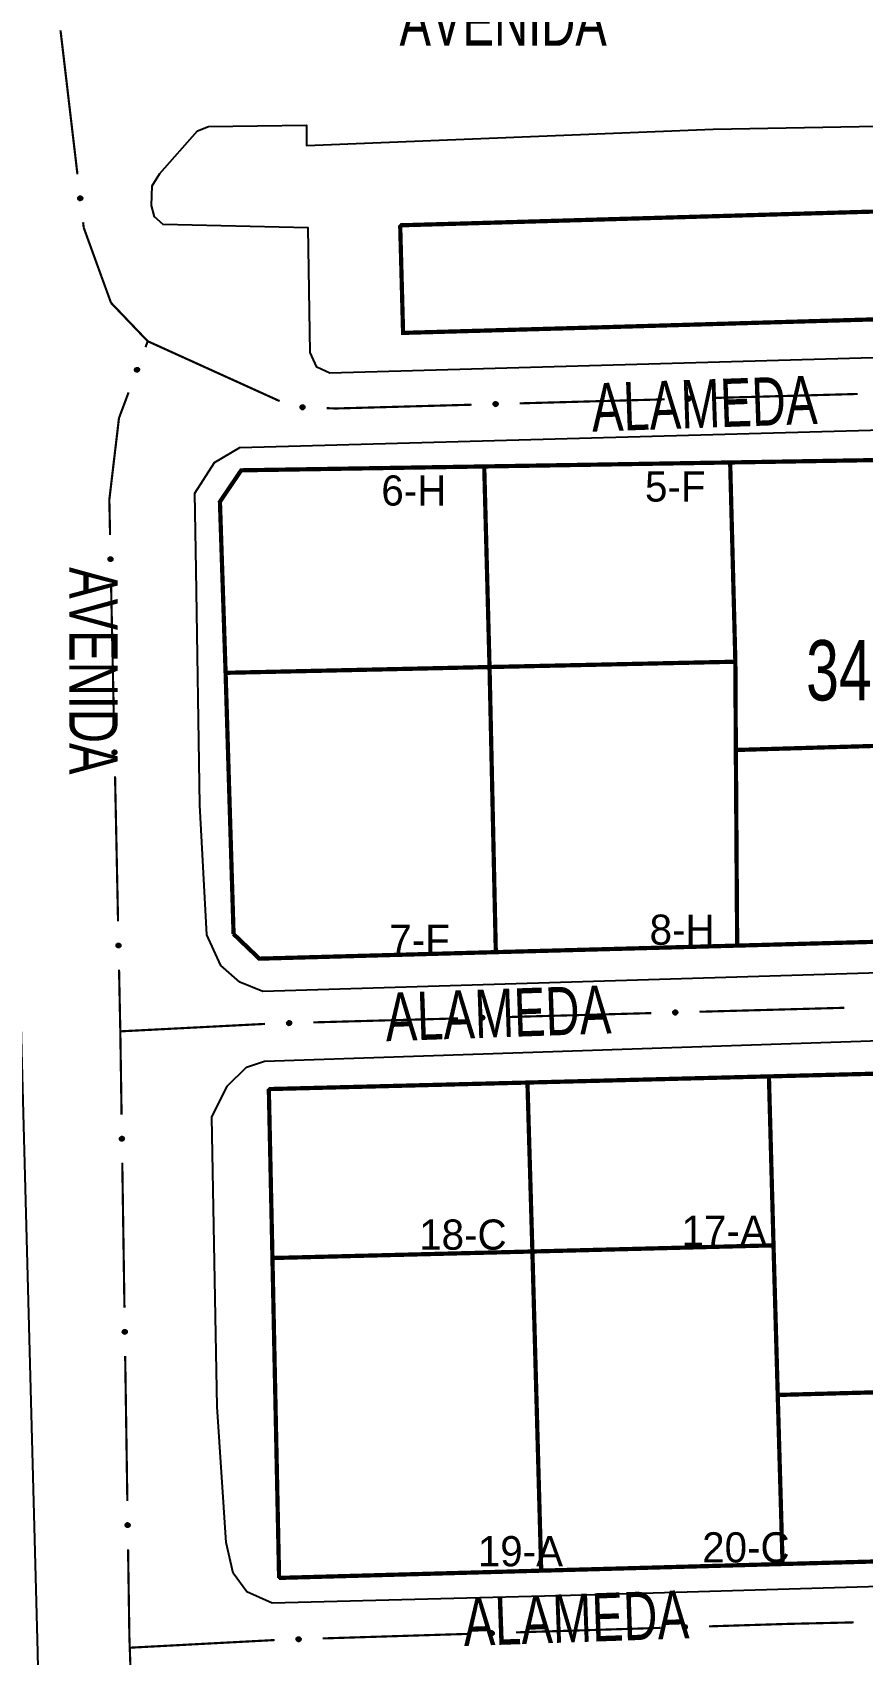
# Model space of a CAD drawing. Extents: x 202481 to 204056, y 4838981 to 4840330.
# Drawn here: x 203488.3 to 203557.1, y 4839753.6 to 4839887.9 of the extents above; entities that cross this region are included whole.
import ezdxf
from ezdxf.enums import TextEntityAlignment as Align

# ---------------------------------------------------------------- set-up
doc = ezdxf.new("R2010")
doc.units = 0
doc.header["$LTSCALE"] = 1.5
doc.header["$MEASUREMENT"] = 0
for name, color, linetype in [('CD_MALHA_LOTES', 7, 'CONTINUOUS'), ('CD_TXT_QUADRA', 7, 'CONTINUOUS'), ('RU-QUADRA', 210, 'CONTINUOUS'), ('SV-EIXO-RUA-PAV', 20, 'CONTINUOUS'), ('SV-RUA-PAVIM', 7, 'CONTINUOUS'), ('SV-TXT-RUA-N-PAV', 7, 'CONTINUOUS'), ('SV-TXT-RUA-PAV', 7, 'CONTINUOUS'), ('Th_NmrPort', 1, 'CONTINUOUS')]:
    doc.layers.add(name, color=color, linetype=linetype)
doc.styles.add('ARIAL', font='ARIAL.SHX')

msp = doc.modelspace()

# ---------------------------------------------------------------- linework, layer by layer
at = {"layer": 'CD_MALHA_LOTES', "linetype": 'Continuous', "const_width": 0.35, "flags": 128}
for points in [[(203518.78, 4839871.93), (203524.1, 4839872.08), (203534.01, 4839872.37), (203623.4, 4839874.96)], [(203623.4, 4839874.96), (203623.65, 4839866.04), (203534.27, 4839863.45), (203524.35, 4839863.17), (203519.02, 4839863.02), (203518.78, 4839871.93)], [(203525.74, 4839851.96), (203505.61, 4839851.64), (203503.85, 4839849.04), (203504.04, 4839843.32), (203504.32, 4839834.87)], [(203525.74, 4839851.96), (203546.11, 4839852.29)], [(203526.18, 4839835.35), (203525.74, 4839851.96)], [(203546.11, 4839852.29), (203565.02, 4839852.6)], [(203546.54, 4839835.79), (203546.11, 4839852.29)], [(203504.32, 4839834.87), (203526.18, 4839835.35)], [(203526.18, 4839835.35), (203546.54, 4839835.79)], [(203526.7, 4839811.74), (203526.18, 4839835.35)], [(203546.58, 4839828.48), (203546.54, 4839835.79)], [(203504.32, 4839834.87), (203504.98, 4839813.24)], [(203546.58, 4839828.48), (203566.05, 4839829.05)], [(203546.69, 4839812.28), (203546.58, 4839828.48)], [(203504.98, 4839813.24), (203507.11, 4839811.2), (203526.7, 4839811.74)], [(203566.68, 4839812.83), (203546.69, 4839812.28)], [(203546.69, 4839812.28), (203526.7, 4839811.74)], [(203549.32, 4839801.45), (203569.31, 4839801.96)], [(203529.32, 4839800.94), (203507.9, 4839800.4)], [(203529.32, 4839800.94), (203549.32, 4839801.45)], [(203529.73, 4839786.95), (203529.32, 4839800.94)], [(203549.7, 4839787.46), (203549.32, 4839801.45)], [(203507.9, 4839800.4), (203508.2, 4839786.41)], [(203529.73, 4839786.95), (203549.7, 4839787.46)], [(203550.05, 4839775.07), (203549.7, 4839787.46)], [(203508.2, 4839786.41), (203529.73, 4839786.95)], [(203508.75, 4839759.92), (203508.2, 4839786.41)], [(203530.46, 4839760.52), (203529.73, 4839786.95)], [(203550.05, 4839775.07), (203570.04, 4839775.61)], [(203550.45, 4839761.07), (203550.05, 4839775.07)], [(203570.44, 4839761.62), (203550.45, 4839761.07)], [(203530.46, 4839760.52), (203508.75, 4839759.92)], [(203550.45, 4839761.07), (203530.46, 4839760.52)]]:
    msp.add_lwpolyline(points, dxfattribs=at)
at = {"layer": 'RU-QUADRA', "linetype": 'Continuous', "const_width": 0.18, "flags": 128}
for points in [[(203518.78, 4839871.93), (203519.02, 4839863.02), (203524.35, 4839863.17), (203534.27, 4839863.45), (203623.65, 4839866.04), (203623.4, 4839874.96), (203524.1, 4839872.08)], [(203504.98, 4839813.24), (203507.11, 4839811.2), (203526.7, 4839811.74), (203546.69, 4839812.28), (203566.68, 4839812.83), (203586.67, 4839813.38), (203606.67, 4839813.93), (203625.9, 4839814.47), (203628.57, 4839816.67), (203627.71, 4839838.31), (203627.17, 4839851.95), (203626.21, 4839853.63), (203605.82, 4839853.29), (203585.33, 4839852.94), (203565.02, 4839852.6), (203546.11, 4839852.29), (203525.74, 4839851.96), (203505.61, 4839851.64), (203503.85, 4839849.04), (203504.04, 4839843.32), (203504.32, 4839834.87)], [(203508.75, 4839759.92), (203508.2, 4839786.41), (203507.9, 4839800.4), (203529.32, 4839800.94), (203549.32, 4839801.45), (203569.31, 4839801.96), (203589.3, 4839802.46), (203609.3, 4839802.97), (203629.29, 4839803.47), (203629.74, 4839789.48), (203630.42, 4839763.26), (203610.43, 4839762.71), (203590.43, 4839762.17), (203570.44, 4839761.62), (203550.45, 4839761.07), (203530.46, 4839760.52)]]:
    msp.add_lwpolyline(points, close=True, dxfattribs=at)
at = {"layer": 'SV-EIXO-RUA-PAV', "const_width": 0.18}
for points in [[(203492.049041, 4839876.156819), (203490.646528, 4839888.074577)], [(203492.57, 4839871.73), (203492.516545, 4839872.184233)], [(203492.755309, 4839871.21999), (203492.57, 4839871.73)], [(203494.83, 4839865.51), (203492.755309, 4839871.21999)], [(203495.469037, 4839864.841534), (203494.83, 4839865.51)], [(203497.87, 4839862.33), (203495.469037, 4839864.841534)], [(203497.685838, 4839861.837869), (203497.87, 4839862.33)], [(203497.87, 4839862.33), (203508.797828, 4839857.371919)], [(203495.49, 4839855.97), (203496.283927, 4839858.091585)], [(203513.44, 4839856.76), (203524.686905, 4839857.072842)], [(203528.685359, 4839857.184062), (203540.680719, 4839857.517723)], [(203544.679172, 4839857.628943), (203556.674533, 4839857.962604)], [(203495.403652, 4839855.240361), (203495.49, 4839855.97)], [(203512.691748, 4839856.787169), (203513.44, 4839856.76)], [(203494.69, 4839849.21), (203495.403652, 4839855.240361)], [(203494.709166, 4839848.28264), (203494.69, 4839849.21)], [(203494.750493, 4839846.283067), (203494.709166, 4839848.28264)], [(203495.081106, 4839830.286483), (203494.833146, 4839842.283921)], [(203495.411719, 4839814.289899), (203495.163759, 4839826.287337)], [(203495.6, 4839805.18), (203495.494372, 4839810.290753)], [(203511.582, 4839805.922482), (203523.577462, 4839806.252455)], [(203527.57595, 4839806.362446), (203539.571412, 4839806.69242)], [(203543.5699, 4839806.802411), (203555.565362, 4839807.132384)], [(203495.6, 4839805.18), (203507.584115, 4839805.79725)], [(203495.613286, 4839804.291944), (203495.6, 4839805.18)], [(203495.703043, 4839798.292615), (203495.613286, 4839804.291944)], [(203495.942394, 4839782.294406), (203495.762881, 4839794.293063)], [(203496.181745, 4839766.296196), (203496.002231, 4839778.294853)], [(203496.35, 4839755.05), (203496.241582, 4839762.296644)], [(203550.84, 4839756.11), (203556.350655, 4839756.23752)], [(203496.376581, 4839754.297924), (203496.35, 4839755.05)], [(203512.370873, 4839754.908986), (203524.365029, 4839755.283447)], [(203528.363081, 4839755.408267), (203540.357237, 4839755.782728)], [(203544.355289, 4839755.907549), (203550.352367, 4839756.094779)], [(203550.352367, 4839756.094779), (203550.84, 4839756.11)], [(203496.517867, 4839750.30042), (203496.376581, 4839754.297924)], [(203496.39, 4839754.14), (203508.373281, 4839754.773226)]]:
    msp.add_lwpolyline(points, dxfattribs=at)
at = {"layer": 'SV-EIXO-RUA-PAV'}
for points in [[(203492.190259, 4839874.014964), (203492.151445, 4839874.044722), (203492.124172, 4839874.078234), (203492.109469, 4839874.112732), (203492.104426, 4839874.146604), (203492.103169, 4839874.181839), (203492.109739, 4839874.217642), (203492.125834, 4839874.255765), (203492.155412, 4839874.29491), (203492.191578, 4839874.320593), (203492.224628, 4839874.336817), (203492.259646, 4839874.34411), (203492.293895, 4839874.344757), (203492.33086, 4839874.336702), (203492.369334, 4839874.320014), (203492.407976, 4839874.28932), (203492.434489, 4839874.256283), (203492.447834, 4839874.222541), (203492.454943, 4839874.18729), (203492.455794, 4839874.151303), (203492.449142, 4839874.116195), (203492.43227, 4839874.077488), (203492.40147, 4839874.03975), (203492.368821, 4839874.01293), (203492.335276, 4839873.999114), (203492.300413, 4839873.992897), (203492.265089, 4839873.991207), (203492.228824, 4839873.996314), (203492.190259, 4839874.014964)], [(203496.831427, 4839859.868741), (203496.810529, 4839859.91296), (203496.801611, 4839859.955237), (203496.804322, 4839859.99264), (203496.815335, 4839860.025067), (203496.830339, 4839860.056972), (203496.852563, 4839860.085802), (203496.884316, 4839860.112336), (203496.928527, 4839860.13361), (203496.972436, 4839860.1399), (203497.009247, 4839860.139204), (203497.043721, 4839860.129667), (203497.074472, 4839860.114572), (203497.103655, 4839860.090497), (203497.13023, 4839860.058055), (203497.150547, 4839860.013082), (203497.159006, 4839859.971575), (203497.155434, 4839859.935466), (203497.145627, 4839859.900869), (203497.129919, 4839859.86848), (203497.10794, 4839859.840306), (203497.075228, 4839859.813607), (203497.030574, 4839859.794143), (203496.989271, 4839859.785233), (203496.953122, 4839859.788297), (203496.919279, 4839859.79872), (203496.887095, 4839859.813379), (203496.857185, 4839859.834513), (203496.831427, 4839859.868741)], [(203510.553475, 4839856.974971), (203510.588815, 4839857.00878), (203510.626102, 4839857.030612), (203510.662441, 4839857.039869), (203510.696687, 4839857.039676), (203510.7317, 4839857.035533), (203510.766078, 4839857.023567), (203510.801293, 4839857.001835), (203510.835457, 4839856.966622), (203510.855311, 4839856.926955), (203510.866293, 4839856.891814), (203510.868148, 4839856.856093), (203510.863553, 4839856.822147), (203510.849943, 4839856.786848), (203510.827571, 4839856.751376), (203510.791331, 4839856.717879), (203510.75463, 4839856.696727), (203510.719245, 4839856.688696), (203510.683322, 4839856.687059), (203510.647627, 4839856.691717), (203510.613949, 4839856.703657), (203510.578275, 4839856.726247), (203510.545687, 4839856.762453), (203510.524173, 4839856.798818), (203510.515647, 4839856.83408), (203510.514831, 4839856.869483), (203510.51856, 4839856.904651), (203510.529149, 4839856.93971), (203510.553475, 4839856.974971)], [(203526.539446, 4839857.234495), (203526.572548, 4839857.270499), (203526.608359, 4839857.294674), (203526.644032, 4839857.306241), (203526.678219, 4839857.308242), (203526.713425, 4839857.30635), (203526.7485, 4839857.296612), (203526.785034, 4839857.27718), (203526.821384, 4839857.244228), (203526.843738, 4839857.205915), (203526.856949, 4839857.171549), (203526.861088, 4839857.13602), (203526.858678, 4839857.10185), (203526.847357, 4839857.065751), (203526.827303, 4839857.028919), (203526.793284, 4839856.993169), (203526.758013, 4839856.96971), (203526.723215, 4839856.959428), (203526.687471, 4839856.955493), (203526.651551, 4839856.957855), (203526.617177, 4839856.967613), (203526.580129, 4839856.987871), (203526.545289, 4839857.021915), (203526.521489, 4839857.056827), (203526.510722, 4839857.091471), (203526.50764, 4839857.126749), (203526.509108, 4839857.162083), (203526.517429, 4839857.197748), (203526.539446, 4839857.234495)], [(203542.53326, 4839857.679376), (203542.566362, 4839857.71538), (203542.602173, 4839857.739555), (203542.637845, 4839857.751121), (203542.672033, 4839857.753123), (203542.707239, 4839857.751231), (203542.742314, 4839857.741492), (203542.778848, 4839857.722061), (203542.815198, 4839857.689109), (203542.837552, 4839857.650796), (203542.850763, 4839857.61643), (203542.854902, 4839857.580901), (203542.852492, 4839857.546731), (203542.841171, 4839857.510632), (203542.821117, 4839857.4738), (203542.787098, 4839857.43805), (203542.751827, 4839857.414591), (203542.717029, 4839857.404309), (203542.681285, 4839857.400374), (203542.645365, 4839857.402736), (203542.610991, 4839857.412494), (203542.573943, 4839857.432752), (203542.539103, 4839857.466796), (203542.515303, 4839857.501708), (203542.504536, 4839857.536352), (203542.501453, 4839857.57163), (203542.502922, 4839857.606964), (203542.511243, 4839857.642629), (203542.53326, 4839857.679376)], [(203494.684732, 4839844.137569), (203494.648965, 4839844.170927), (203494.625046, 4839844.206911), (203494.613735, 4839844.242665), (203494.611978, 4839844.276866), (203494.614121, 4839844.312058), (203494.62411, 4839844.347061), (203494.643802, 4839844.383456), (203494.677013, 4839844.41957), (203494.715485, 4839844.44165), (203494.749944, 4839844.454615), (203494.785502, 4839844.4585), (203494.819654, 4839844.455845), (203494.855671, 4839844.444267), (203494.892358, 4839844.423951), (203494.927864, 4839844.389677), (203494.951071, 4839844.354239), (203494.961104, 4839844.319369), (203494.964784, 4839844.283597), (203494.962165, 4839844.247696), (203494.952162, 4839844.213392), (203494.93164, 4839844.17649), (203494.897348, 4839844.141894), (203494.862267, 4839844.118344), (203494.827547, 4839844.107824), (203494.792248, 4839844.104994), (203494.756925, 4839844.106714), (203494.72132, 4839844.115291), (203494.684732, 4839844.137569)], [(203495.015345, 4839828.140985), (203494.979578, 4839828.174344), (203494.955659, 4839828.210327), (203494.944348, 4839828.246081), (203494.942591, 4839828.280282), (203494.944734, 4839828.315474), (203494.954723, 4839828.350478), (203494.974415, 4839828.386872), (203495.007626, 4839828.422986), (203495.046098, 4839828.445066), (203495.080557, 4839828.458031), (203495.116115, 4839828.461916), (203495.150267, 4839828.459261), (203495.186284, 4839828.447683), (203495.222971, 4839828.427367), (203495.258477, 4839828.393093), (203495.281684, 4839828.357655), (203495.291717, 4839828.322785), (203495.295397, 4839828.287013), (203495.292778, 4839828.251112), (203495.282775, 4839828.216808), (203495.262253, 4839828.179906), (203495.227961, 4839828.14531), (203495.19288, 4839828.12176), (203495.15816, 4839828.11124), (203495.122861, 4839828.10841), (203495.087538, 4839828.110131), (203495.051933, 4839828.118707), (203495.015345, 4839828.140985)], [(203495.345958, 4839812.144402), (203495.310191, 4839812.17776), (203495.286272, 4839812.213743), (203495.274961, 4839812.249497), (203495.273204, 4839812.283698), (203495.275347, 4839812.31889), (203495.285336, 4839812.353894), (203495.305028, 4839812.390288), (203495.338239, 4839812.426402), (203495.376711, 4839812.448482), (203495.41117, 4839812.461447), (203495.446728, 4839812.465332), (203495.48088, 4839812.462678), (203495.516897, 4839812.451099), (203495.553584, 4839812.430783), (203495.58909, 4839812.396509), (203495.612297, 4839812.361071), (203495.62233, 4839812.326201), (203495.62601, 4839812.29043), (203495.623391, 4839812.254528), (203495.613388, 4839812.220224), (203495.592866, 4839812.183322), (203495.558574, 4839812.148726), (203495.523493, 4839812.125176), (203495.488773, 4839812.114656), (203495.453474, 4839812.111826), (203495.418151, 4839812.113547), (203495.382546, 4839812.122123), (203495.345958, 4839812.144402)], [(203509.436103, 4839805.973575), (203509.469216, 4839806.009569), (203509.505035, 4839806.033733), (203509.540711, 4839806.045289), (203509.574899, 4839806.047279), (203509.610105, 4839806.045377), (203509.645176, 4839806.035627), (203509.681704, 4839806.016185), (203509.718044, 4839805.983221), (203509.740387, 4839805.944901), (203509.753587, 4839805.910531), (203509.757715, 4839805.875001), (203509.755294, 4839805.840832), (203509.743962, 4839805.804737), (203509.723897, 4839805.767911), (203509.689867, 4839805.732172), (203509.654589, 4839805.708723), (203509.619788, 4839805.698452), (203509.584042, 4839805.694527), (203509.548123, 4839805.696901), (203509.513752, 4839805.706669), (203509.47671, 4839805.726938), (203509.441881, 4839805.760993), (203509.418092, 4839805.795912), (203509.407335, 4839805.83056), (203509.404264, 4839805.865839), (203509.405743, 4839805.901173), (203509.414075, 4839805.936835), (203509.436103, 4839805.973575)], [(203525.430053, 4839806.413539), (203525.463166, 4839806.449533), (203525.498985, 4839806.473697), (203525.534661, 4839806.485253), (203525.568849, 4839806.487243), (203525.604054, 4839806.485341), (203525.639126, 4839806.475591), (203525.675654, 4839806.456149), (203525.711994, 4839806.423185), (203525.734336, 4839806.384865), (203525.747537, 4839806.350495), (203525.751665, 4839806.314965), (203525.749244, 4839806.280796), (203525.737912, 4839806.244701), (203525.717847, 4839806.207875), (203525.683817, 4839806.172136), (203525.648538, 4839806.148687), (203525.613738, 4839806.138416), (203525.577992, 4839806.134491), (203525.542073, 4839806.136865), (203525.507702, 4839806.146633), (203525.47066, 4839806.166902), (203525.435831, 4839806.200957), (203525.412041, 4839806.235877), (203525.401285, 4839806.270524), (203525.398213, 4839806.305803), (203525.399692, 4839806.341137), (203525.408025, 4839806.376799), (203525.430053, 4839806.413539)], [(203541.424003, 4839806.853503), (203541.457116, 4839806.889497), (203541.492935, 4839806.913661), (203541.52861, 4839806.925217), (203541.562799, 4839806.927208), (203541.598004, 4839806.925305), (203541.633076, 4839806.915556), (203541.669604, 4839806.896113), (203541.705944, 4839806.863149), (203541.728286, 4839806.824829), (203541.741486, 4839806.790459), (203541.745615, 4839806.754929), (203541.743194, 4839806.72076), (203541.731862, 4839806.684665), (203541.711797, 4839806.647839), (203541.677767, 4839806.6121), (203541.642488, 4839806.588651), (203541.607688, 4839806.57838), (203541.571942, 4839806.574456), (203541.536023, 4839806.576829), (203541.501651, 4839806.586597), (203541.46461, 4839806.606866), (203541.429781, 4839806.640922), (203541.405991, 4839806.675841), (203541.395235, 4839806.710488), (203541.392163, 4839806.745767), (203541.393642, 4839806.781101), (203541.401975, 4839806.816763), (203541.424003, 4839806.853503)], [(203495.625043, 4839796.147528), (203495.589467, 4839796.18109), (203495.565754, 4839796.217209), (203495.554647, 4839796.253027), (203495.553085, 4839796.287237), (203495.555429, 4839796.322416), (203495.565617, 4839796.357362), (203495.585517, 4839796.393644), (203495.618933, 4839796.429568), (203495.65753, 4839796.451428), (203495.692063, 4839796.464196), (203495.727642, 4839796.467879), (203495.761779, 4839796.465029), (203495.797729, 4839796.453245), (203495.8343, 4839796.43272), (203495.86961, 4839796.398245), (203495.892614, 4839796.362675), (203495.902448, 4839796.327748), (203495.905924, 4839796.291956), (203495.9031, 4839796.25607), (203495.892901, 4839796.221823), (203495.872169, 4839796.185039), (203495.83768, 4839796.150639), (203495.802465, 4839796.12729), (203495.767686, 4839796.116968), (203495.732371, 4839796.11434), (203495.697059, 4839796.116262), (203495.661503, 4839796.125041), (203495.625043, 4839796.147528)], [(203495.864394, 4839780.149318), (203495.828818, 4839780.18288), (203495.805105, 4839780.218999), (203495.793998, 4839780.254817), (203495.792436, 4839780.289028), (203495.79478, 4839780.324207), (203495.804968, 4839780.359153), (203495.824868, 4839780.395435), (203495.858284, 4839780.431358), (203495.896881, 4839780.453218), (203495.931414, 4839780.465986), (203495.966993, 4839780.469669), (203496.001129, 4839780.466819), (203496.03708, 4839780.455036), (203496.073651, 4839780.434511), (203496.108961, 4839780.400035), (203496.131965, 4839780.364465), (203496.141799, 4839780.329538), (203496.145275, 4839780.293746), (203496.142451, 4839780.25786), (203496.132252, 4839780.223614), (203496.11152, 4839780.186829), (203496.077031, 4839780.15243), (203496.041816, 4839780.12908), (203496.007037, 4839780.118759), (203495.971722, 4839780.11613), (203495.936409, 4839780.118052), (203495.900854, 4839780.126831), (203495.864394, 4839780.149318)], [(203496.103745, 4839764.151109), (203496.068169, 4839764.18467), (203496.044456, 4839764.22079), (203496.033348, 4839764.256607), (203496.031787, 4839764.290818), (203496.034131, 4839764.325997), (203496.044319, 4839764.360943), (203496.064218, 4839764.397225), (203496.097635, 4839764.433149), (203496.136232, 4839764.455009), (203496.170765, 4839764.467777), (203496.206344, 4839764.471459), (203496.24048, 4839764.46861), (203496.276431, 4839764.456826), (203496.313002, 4839764.436301), (203496.348311, 4839764.401825), (203496.371316, 4839764.366255), (203496.38115, 4839764.331329), (203496.384625, 4839764.295537), (203496.381802, 4839764.25965), (203496.371603, 4839764.225404), (203496.350871, 4839764.18862), (203496.316382, 4839764.15422), (203496.281167, 4839764.130871), (203496.246388, 4839764.120549), (203496.211073, 4839764.117921), (203496.17576, 4839764.119843), (203496.140205, 4839764.128622), (203496.103745, 4839764.151109)], [(203510.224802, 4839754.952119), (203510.257781, 4839754.988236), (203510.29351, 4839755.012533), (203510.329143, 4839755.02422), (203510.363323, 4839755.026338), (203510.398536, 4839755.024566), (203510.433643, 4839755.014947), (203510.470243, 4839754.995639), (203510.506705, 4839754.962811), (203510.529189, 4839754.924574), (203510.542517, 4839754.890253), (203510.546777, 4839754.854739), (203510.544483, 4839754.820561), (203510.533285, 4839754.784424), (203510.513357, 4839754.747524), (203510.479459, 4839754.711659), (203510.444268, 4839754.688079), (203510.409506, 4839754.677679), (203510.373775, 4839754.673622), (203510.337847, 4839754.675862), (203510.30344, 4839754.685503), (203510.266323, 4839754.705635), (203510.231368, 4839754.739561), (203510.207449, 4839754.774391), (203510.196564, 4839754.808998), (203510.193362, 4839754.844266), (203510.19471, 4839754.879605), (203510.20291, 4839754.915298), (203510.224802, 4839754.952119)], [(203526.21701, 4839755.451401), (203526.249989, 4839755.487517), (203526.285718, 4839755.511814), (203526.321351, 4839755.523502), (203526.355531, 4839755.525619), (203526.390744, 4839755.523847), (203526.425851, 4839755.514228), (203526.462451, 4839755.494921), (203526.498913, 4839755.462093), (203526.521398, 4839755.423856), (203526.534725, 4839755.389535), (203526.538985, 4839755.35402), (203526.536691, 4839755.319842), (203526.525493, 4839755.283705), (203526.505565, 4839755.246805), (203526.471667, 4839755.21094), (203526.436476, 4839755.18736), (203526.401714, 4839755.176961), (203526.365983, 4839755.172904), (203526.330055, 4839755.175144), (203526.295648, 4839755.184785), (203526.258532, 4839755.204916), (203526.223576, 4839755.238842), (203526.199657, 4839755.273673), (203526.188772, 4839755.30828), (203526.18557, 4839755.343547), (203526.186918, 4839755.378886), (203526.195118, 4839755.41458), (203526.21701, 4839755.451401)], [(203542.209218, 4839755.950682), (203542.242197, 4839755.986799), (203542.277926, 4839756.011095), (203542.313559, 4839756.022783), (203542.347739, 4839756.024901), (203542.382952, 4839756.023129), (203542.418059, 4839756.013509), (203542.454659, 4839755.994202), (203542.491121, 4839755.961374), (203542.513606, 4839755.923137), (203542.526933, 4839755.888816), (203542.531193, 4839755.853302), (203542.528899, 4839755.819123), (203542.517701, 4839755.782986), (203542.497773, 4839755.746087), (203542.463875, 4839755.710221), (203542.428684, 4839755.686642), (203542.393922, 4839755.676242), (203542.358191, 4839755.672185), (203542.322263, 4839755.674425), (203542.287856, 4839755.684066), (203542.25074, 4839755.704198), (203542.215784, 4839755.738123), (203542.191865, 4839755.772954), (203542.18098, 4839755.807561), (203542.177778, 4839755.842828), (203542.179126, 4839755.878168), (203542.187326, 4839755.913861), (203542.209218, 4839755.950682)]]:
    msp.add_lwpolyline(points, close=True, dxfattribs=at)
for points in [[(203492.124172, 4839874.078234), (203492.103169, 4839874.181839)], [(203492.135816, 4839874.063758), (203492.108468, 4839874.191064)], [(203492.151445, 4839874.044722), (203492.109739, 4839874.217642)], [(203492.169776, 4839874.032032), (203492.119069, 4839874.229408)], [(203492.190259, 4839874.014964), (203492.125834, 4839874.255765)], [(203492.211229, 4839874.006684), (203492.142903, 4839874.272057)], [(203492.228824, 4839873.996314), (203492.155412, 4839874.29491)], [(203492.246544, 4839873.998475), (203492.173593, 4839874.303147)], [(203492.265089, 4839873.991207), (203492.191578, 4839874.320593)], [(203492.28122, 4839873.995686), (203492.206913, 4839874.323556)], [(203492.300413, 4839873.992897), (203492.224628, 4839874.336817)], [(203492.31797, 4839873.998636), (203492.244938, 4839874.339022)], [(203492.335276, 4839873.999114), (203492.259646, 4839874.34411)], [(203492.352407, 4839874.009559), (203492.277621, 4839874.341495)], [(203492.368821, 4839874.01293), (203492.293895, 4839874.344757)], [(203492.385887, 4839874.028612), (203492.313972, 4839874.336155)], [(203492.40147, 4839874.03975), (203492.33086, 4839874.336702)], [(203492.414902, 4839874.062253), (203492.350961, 4839874.325395)], [(203492.43227, 4839874.077488), (203492.369334, 4839874.320014)], [(203492.4377, 4839874.102033), (203492.390023, 4839874.297017)], [(203492.449142, 4839874.116195), (203492.407976, 4839874.28932)], [(203492.45133, 4839874.137985), (203492.422468, 4839874.266487)], [(203492.455794, 4839874.151303), (203492.434489, 4839874.256283)], [(203496.801611, 4839859.955237), (203496.830339, 4839860.056972)], [(203496.805341, 4839859.937038), (203496.839272, 4839860.06275)], [(203496.810529, 4839859.91296), (203496.852563, 4839860.085802)], [(203496.821023, 4839859.89329), (203496.866242, 4839860.091995)], [(203496.831427, 4839859.868741), (203496.884316, 4839860.112336)], [(203496.846285, 4839859.851784), (203496.906948, 4839860.119013)], [(203496.857185, 4839859.834513), (203496.928527, 4839860.13361)], [(203496.87393, 4839859.828326), (203496.948462, 4839860.132616)], [(203496.887095, 4839859.813379), (203496.972436, 4839860.1399)], [(203496.903488, 4839859.809981), (203496.987428, 4839860.135518)], [(203496.919279, 4839859.79872), (203497.009247, 4839860.139204)], [(203496.937515, 4839859.79579), (203497.028315, 4839860.131873)], [(203496.953122, 4839859.788297), (203497.043721, 4839860.129667)], [(203496.973134, 4839859.789746), (203497.058509, 4839860.119117)], [(203496.989271, 4839859.785233), (203497.074472, 4839860.114572)], [(203497.011621, 4839859.79137), (203497.088388, 4839860.097737)], [(203497.030574, 4839859.794143), (203497.103655, 4839860.090497)], [(203497.052814, 4839859.808008), (203497.116355, 4839860.071246)], [(203497.075228, 4839859.813607), (203497.13023, 4839860.058055)], [(203497.091286, 4839859.832948), (203497.138105, 4839860.02814)], [(203497.10794, 4839859.840306), (203497.150547, 4839860.013082)], [(203497.119855, 4839859.85868), (203497.152986, 4839859.986148)], [(203497.129919, 4839859.86848), (203497.159006, 4839859.971575)], [(203510.553475, 4839856.974971), (203510.801293, 4839857.001835)], [(203510.573473, 4839856.992605), (203510.77628, 4839857.012549)], [(203510.588815, 4839857.00878), (203510.766078, 4839857.023567)], [(203510.610017, 4839857.021317), (203510.740006, 4839857.028885)], [(203510.626102, 4839857.030612), (203510.7317, 4839857.035533)], [(203526.50764, 4839857.126749), (203526.856949, 4839857.171549)], [(203526.509108, 4839857.162083), (203526.843738, 4839857.205915)], [(203526.510722, 4839857.091471), (203526.861088, 4839857.13602)], [(203526.51179, 4839857.108751), (203526.857334, 4839857.151123)], [(203526.512129, 4839857.145616), (203526.845321, 4839857.190376)], [(203526.517429, 4839857.197748), (203526.821384, 4839857.244228)], [(203526.518001, 4839857.179906), (203526.827967, 4839857.225384)], [(203526.519596, 4839857.073477), (203526.85688, 4839857.11835)], [(203526.521489, 4839857.056827), (203526.858678, 4839857.10185)], [(203526.529328, 4839857.214347), (203526.799739, 4839857.258725)], [(203526.535586, 4839857.03843), (203526.848319, 4839857.08262)], [(203526.539446, 4839857.234495), (203526.785034, 4839857.27718)], [(203526.545289, 4839857.021915), (203526.847357, 4839857.065751)], [(203526.558274, 4839857.253374), (203526.759386, 4839857.286269)], [(203526.566505, 4839857.006529), (203526.834301, 4839857.046739)], [(203526.572548, 4839857.270499), (203526.7485, 4839857.296612)], [(203526.580129, 4839856.987871), (203526.827303, 4839857.028919)], [(203526.592903, 4839857.284368), (203526.722141, 4839857.300249)], [(203526.604092, 4839856.980273), (203526.802552, 4839857.010365)], [(203526.608359, 4839857.294674), (203526.713425, 4839857.30635)], [(203526.617177, 4839856.967613), (203526.793284, 4839856.993169)], [(203542.501453, 4839857.57163), (203542.850763, 4839857.61643)], [(203542.502922, 4839857.606964), (203542.837552, 4839857.650796)], [(203542.504536, 4839857.536352), (203542.854902, 4839857.580901)], [(203542.505603, 4839857.553632), (203542.851148, 4839857.596004)], [(203542.505943, 4839857.590497), (203542.839135, 4839857.635257)], [(203542.511243, 4839857.642629), (203542.815198, 4839857.689109)], [(203542.511814, 4839857.624787), (203542.821781, 4839857.670265)], [(203542.51341, 4839857.518357), (203542.850694, 4839857.563231)], [(203542.515303, 4839857.501708), (203542.852492, 4839857.546731)], [(203542.523142, 4839857.659228), (203542.793552, 4839857.703606)], [(203542.5294, 4839857.483311), (203542.842133, 4839857.527501)], [(203542.53326, 4839857.679376), (203542.778848, 4839857.722061)], [(203542.539103, 4839857.466796), (203542.841171, 4839857.510632)], [(203542.552087, 4839857.698255), (203542.7532, 4839857.73115)], [(203542.560319, 4839857.45141), (203542.828115, 4839857.49162)], [(203542.566362, 4839857.71538), (203542.742314, 4839857.741492)], [(203542.573943, 4839857.432752), (203542.821117, 4839857.4738)], [(203542.586717, 4839857.729249), (203542.715955, 4839857.745129)], [(203542.597905, 4839857.425154), (203542.796366, 4839857.455245)], [(203542.602173, 4839857.739555), (203542.707239, 4839857.751231)], [(203542.610991, 4839857.412494), (203542.787098, 4839857.43805)], [(203542.632498, 4839857.408371), (203542.763063, 4839857.425653)], [(203542.645365, 4839857.402736), (203542.751827, 4839857.414591)], [(203510.514831, 4839856.869483), (203510.866293, 4839856.891814)], [(203510.515647, 4839856.83408), (203510.868148, 4839856.856093)], [(203510.517819, 4839856.851256), (203510.865368, 4839856.871406)], [(203510.51856, 4839856.904651), (203510.855311, 4839856.926955)], [(203510.52052, 4839856.888025), (203510.855895, 4839856.911347)], [(203510.52335, 4839856.815555), (203510.862816, 4839856.838728)], [(203510.524173, 4839856.798818), (203510.863553, 4839856.822147)], [(203510.528576, 4839856.921868), (203510.840819, 4839856.947395)], [(203510.529149, 4839856.93971), (203510.835457, 4839856.966622)], [(203510.537063, 4839856.779556), (203510.851983, 4839856.803621)], [(203510.542087, 4839856.955513), (203510.814785, 4839856.982476)], [(203510.545687, 4839856.762453), (203510.849943, 4839856.786848)], [(203510.565874, 4839856.745739), (203510.835696, 4839856.768711)], [(203510.578275, 4839856.726247), (203510.827571, 4839856.751376)], [(203510.601701, 4839856.71713), (203510.801682, 4839856.734445)], [(203510.613949, 4839856.703657), (203510.791331, 4839856.717879)], [(203510.635148, 4839856.698165), (203510.766551, 4839856.707047)], [(203510.647627, 4839856.691717), (203510.75463, 4839856.696727)], [(203526.638685, 4839856.96349), (203526.769249, 4839856.980772)], [(203526.651551, 4839856.957855), (203526.758013, 4839856.96971)], [(203494.625046, 4839844.206911), (203494.614121, 4839844.312058)], [(203494.635241, 4839844.191381), (203494.620285, 4839844.320729)], [(203494.648965, 4839844.170927), (203494.62411, 4839844.347061)], [(203494.665987, 4839844.156531), (203494.63453, 4839844.357874)], [(203494.684732, 4839844.137569), (203494.643802, 4839844.383456)], [(203494.704806, 4839844.127308), (203494.662361, 4839844.398028)], [(203494.72132, 4839844.115291), (203494.677013, 4839844.41957)], [(203494.739166, 4839844.115735), (203494.695903, 4839844.426018)], [(203494.756925, 4839844.106714), (203494.715485, 4839844.44165)], [(203494.773412, 4839844.109618), (203494.731035, 4839844.443122)], [(203494.792248, 4839844.104994), (203494.749944, 4839844.454615)], [(203494.810275, 4839844.109015), (203494.770372, 4839844.454853)], [(203494.827547, 4839844.107824), (203494.785502, 4839844.4585)], [(203494.845604, 4839844.11657), (203494.803141, 4839844.454166)], [(203494.862267, 4839844.118344), (203494.819654, 4839844.455845)], [(203494.880764, 4839844.132309), (203494.838809, 4839844.445349)], [(203494.897348, 4839844.141894), (203494.855671, 4839844.444267)], [(203494.912885, 4839844.162999), (203494.874589, 4839844.431076)], [(203494.93164, 4839844.17649), (203494.892358, 4839844.423951)], [(203494.939408, 4839844.200397), (203494.910736, 4839844.399067)], [(203494.952162, 4839844.213392), (203494.927864, 4839844.389677)], [(203494.956439, 4839844.234869), (203494.940089, 4839844.365554)], [(203494.962165, 4839844.247696), (203494.951071, 4839844.354239)], [(203494.955659, 4839828.210327), (203494.944734, 4839828.315474)], [(203494.965854, 4839828.194797), (203494.950898, 4839828.324145)], [(203494.979578, 4839828.174344), (203494.954723, 4839828.350478)], [(203494.9966, 4839828.159947), (203494.965143, 4839828.36129)], [(203495.015345, 4839828.140985), (203494.974415, 4839828.386872)], [(203495.035419, 4839828.130724), (203494.992974, 4839828.401445)], [(203495.051933, 4839828.118707), (203495.007626, 4839828.422986)], [(203495.069779, 4839828.119151), (203495.026516, 4839828.429434)], [(203495.087538, 4839828.110131), (203495.046098, 4839828.445066)], [(203495.104026, 4839828.113034), (203495.061648, 4839828.446538)], [(203495.122861, 4839828.10841), (203495.080557, 4839828.458031)], [(203495.140888, 4839828.112431), (203495.100985, 4839828.458269)], [(203495.15816, 4839828.11124), (203495.116115, 4839828.461916)], [(203495.176217, 4839828.119986), (203495.133754, 4839828.457582)], [(203495.19288, 4839828.12176), (203495.150267, 4839828.459261)], [(203495.211377, 4839828.135725), (203495.169422, 4839828.448765)], [(203495.227961, 4839828.14531), (203495.186284, 4839828.447683)], [(203495.243498, 4839828.166415), (203495.205202, 4839828.434492)], [(203495.262253, 4839828.179906), (203495.222971, 4839828.427367)], [(203495.270021, 4839828.203813), (203495.241349, 4839828.402483)], [(203495.282775, 4839828.216808), (203495.258477, 4839828.393093)], [(203495.287052, 4839828.238286), (203495.270702, 4839828.36897)], [(203495.292778, 4839828.251112), (203495.281684, 4839828.357655)], [(203495.286272, 4839812.213743), (203495.275347, 4839812.31889)], [(203495.296467, 4839812.198213), (203495.281511, 4839812.327562)], [(203495.310191, 4839812.17776), (203495.285336, 4839812.353894)], [(203495.327213, 4839812.163364), (203495.295756, 4839812.364706)], [(203495.345958, 4839812.144402), (203495.305028, 4839812.390288)], [(203495.366032, 4839812.13414), (203495.323587, 4839812.404861)], [(203495.382546, 4839812.122123), (203495.338239, 4839812.426402)], [(203495.400392, 4839812.122567), (203495.357129, 4839812.43285)], [(203495.418151, 4839812.113547), (203495.376711, 4839812.448482)], [(203495.434639, 4839812.116451), (203495.392261, 4839812.449954)], [(203495.453474, 4839812.111826), (203495.41117, 4839812.461447)], [(203495.471501, 4839812.115848), (203495.431598, 4839812.461686)], [(203495.488773, 4839812.114656), (203495.446728, 4839812.465332)], [(203495.50683, 4839812.123402), (203495.464367, 4839812.460998)], [(203495.523493, 4839812.125176), (203495.48088, 4839812.462678)], [(203495.54199, 4839812.139141), (203495.500035, 4839812.452182)], [(203495.558574, 4839812.148726), (203495.516897, 4839812.451099)], [(203495.574111, 4839812.169831), (203495.535815, 4839812.437908)], [(203495.592866, 4839812.183322), (203495.553584, 4839812.430783)], [(203495.600634, 4839812.207229), (203495.571962, 4839812.4059)], [(203495.613388, 4839812.220224), (203495.58909, 4839812.396509)], [(203495.617665, 4839812.241702), (203495.601315, 4839812.372386)], [(203495.623391, 4839812.254528), (203495.612297, 4839812.361071)], [(203509.414075, 4839805.936835), (203509.718044, 4839805.983221)], [(203509.414641, 4839805.918993), (203509.724621, 4839805.964376)], [(203509.425979, 4839805.953431), (203509.696403, 4839805.997726)], [(203509.436103, 4839805.973575), (203509.681704, 4839806.016185)], [(203509.454937, 4839805.992448), (203509.656059, 4839806.025282)], [(203509.469216, 4839806.009569), (203509.645176, 4839806.035627)], [(203509.489575, 4839806.023432), (203509.618818, 4839806.039273)], [(203509.505035, 4839806.033733), (203509.610105, 4839806.045377)], [(203525.398213, 4839806.305803), (203525.747537, 4839806.350495)], [(203525.399692, 4839806.341137), (203525.734336, 4839806.384865)], [(203525.401285, 4839806.270524), (203525.751665, 4839806.314965)], [(203525.402358, 4839806.287803), (203525.747915, 4839806.33007)], [(203525.402709, 4839806.324669), (203525.735915, 4839806.369326)], [(203525.408025, 4839806.376799), (203525.711994, 4839806.423185)], [(203525.408591, 4839806.358957), (203525.718571, 4839806.40434)], [(203525.410153, 4839806.252527), (203525.747451, 4839806.297296)], [(203525.412041, 4839806.235877), (203525.749244, 4839806.280796)], [(203525.419929, 4839806.393395), (203525.690353, 4839806.43769)], [(203525.426133, 4839806.217475), (203525.738879, 4839806.261569)], [(203525.430053, 4839806.413539), (203525.675654, 4839806.456149)], [(203525.435831, 4839806.200957), (203525.737912, 4839806.244701)], [(203525.448886, 4839806.432412), (203525.650009, 4839806.465246)], [(203525.457042, 4839806.185565), (203525.72485, 4839806.225693)], [(203525.463166, 4839806.449533), (203525.639126, 4839806.475591)], [(203525.47066, 4839806.166902), (203525.717847, 4839806.207875)], [(203525.483525, 4839806.463396), (203525.612768, 4839806.479237)], [(203525.49462, 4839806.159298), (203525.69309, 4839806.189328)], [(203525.498985, 4839806.473697), (203525.604054, 4839806.485341)], [(203525.507702, 4839806.146633), (203525.683817, 4839806.172136)], [(203525.529208, 4839806.142504), (203525.659778, 4839806.159746)], [(203525.542073, 4839806.136865), (203525.648538, 4839806.148687)], [(203541.392163, 4839806.745767), (203541.741486, 4839806.790459)], [(203541.393642, 4839806.781101), (203541.728286, 4839806.824829)], [(203541.395235, 4839806.710488), (203541.745615, 4839806.754929)], [(203541.396308, 4839806.727767), (203541.741865, 4839806.770034)], [(203541.396659, 4839806.764633), (203541.729865, 4839806.80929)], [(203541.401975, 4839806.816763), (203541.705944, 4839806.863149)], [(203541.402541, 4839806.798921), (203541.712521, 4839806.844304)], [(203541.404103, 4839806.692491), (203541.741401, 4839806.73726)], [(203541.405991, 4839806.675841), (203541.743194, 4839806.72076)], [(203541.413879, 4839806.833359), (203541.684303, 4839806.877654)], [(203541.420083, 4839806.657439), (203541.732829, 4839806.701534)], [(203541.424003, 4839806.853503), (203541.669604, 4839806.896113)], [(203541.429781, 4839806.640922), (203541.731862, 4839806.684665)], [(203541.442836, 4839806.872376), (203541.643959, 4839806.90521)], [(203541.450992, 4839806.625529), (203541.7188, 4839806.665657)], [(203541.457116, 4839806.889497), (203541.633076, 4839806.915556)], [(203541.46461, 4839806.606866), (203541.711797, 4839806.647839)], [(203541.477475, 4839806.90336), (203541.606718, 4839806.919201)], [(203541.48857, 4839806.599262), (203541.68704, 4839806.629292)], [(203541.492935, 4839806.913661), (203541.598004, 4839806.925305)], [(203541.501651, 4839806.586597), (203541.677767, 4839806.6121)], [(203541.523158, 4839806.582468), (203541.653728, 4839806.59971)], [(203541.536023, 4839806.576829), (203541.642488, 4839806.588651)], [(203509.404264, 4839805.865839), (203509.753587, 4839805.910531)], [(203509.405743, 4839805.901173), (203509.740387, 4839805.944901)], [(203509.407335, 4839805.83056), (203509.757715, 4839805.875001)], [(203509.408408, 4839805.847839), (203509.753965, 4839805.890106)], [(203509.408759, 4839805.884705), (203509.741965, 4839805.929362)], [(203509.416204, 4839805.812563), (203509.753502, 4839805.857332)], [(203509.418092, 4839805.795912), (203509.755294, 4839805.840832)], [(203509.432183, 4839805.777511), (203509.744929, 4839805.821605)], [(203509.441881, 4839805.760993), (203509.743962, 4839805.804737)], [(203509.463092, 4839805.745601), (203509.730901, 4839805.785728)], [(203509.47671, 4839805.726938), (203509.723897, 4839805.767911)], [(203509.50067, 4839805.719334), (203509.69914, 4839805.749364)], [(203509.513752, 4839805.706669), (203509.689867, 4839805.732172)], [(203509.535258, 4839805.70254), (203509.665828, 4839805.719782)], [(203509.548123, 4839805.696901), (203509.654589, 4839805.708723)], [(203495.565754, 4839796.217209), (203495.555429, 4839796.322416)], [(203495.57586, 4839796.201621), (203495.561642, 4839796.331052)], [(203495.589467, 4839796.18109), (203495.565617, 4839796.357362)], [(203495.606407, 4839796.166597), (203495.576099, 4839796.368115)], [(203495.625043, 4839796.147528), (203495.585517, 4839796.393644)], [(203495.645059, 4839796.137152), (203495.604159, 4839796.40811)], [(203495.661503, 4839796.125041), (203495.618933, 4839796.429568)], [(203495.679352, 4839796.125383), (203495.63786, 4839796.435908)], [(203495.697059, 4839796.116262), (203495.65753, 4839796.451428)], [(203495.713563, 4839796.119071), (203495.673088, 4839796.452811)], [(203495.732371, 4839796.11434), (203495.692063, 4839796.464196)], [(203495.750421, 4839796.118258), (203495.712492, 4839796.464318)], [(203495.767686, 4839796.116968), (203495.727642, 4839796.467879)], [(203495.785793, 4839796.125611), (203495.745257, 4839796.463444)], [(203495.802465, 4839796.12729), (203495.761779, 4839796.465029)], [(203495.821042, 4839796.14115), (203495.780873, 4839796.454424)], [(203495.83768, 4839796.150639), (203495.797729, 4839796.453245)], [(203495.853338, 4839796.171656), (203495.816572, 4839796.439947)], [(203495.872169, 4839796.185039), (203495.8343, 4839796.43272)], [(203495.880074, 4839796.208902), (203495.852535, 4839796.407732)], [(203495.892901, 4839796.221823), (203495.86961, 4839796.398245)], [(203495.8973, 4839796.243276), (203495.881697, 4839796.374052)], [(203495.9031, 4839796.25607), (203495.892614, 4839796.362675)], [(203495.900854, 4839780.126831), (203495.858284, 4839780.431358)], [(203495.918702, 4839780.127173), (203495.87721, 4839780.437698)], [(203495.936409, 4839780.118052), (203495.896881, 4839780.453218)], [(203495.952914, 4839780.120862), (203495.912439, 4839780.454602)], [(203495.971722, 4839780.11613), (203495.931414, 4839780.465986)], [(203495.989772, 4839780.120049), (203495.951842, 4839780.466109)], [(203496.007037, 4839780.118759), (203495.966993, 4839780.469669)], [(203496.025144, 4839780.127401), (203495.984608, 4839780.465234)], [(203496.041816, 4839780.12908), (203496.001129, 4839780.466819)], [(203496.060393, 4839780.14294), (203496.020224, 4839780.456214)], [(203496.077031, 4839780.15243), (203496.03708, 4839780.455036)], [(203496.092689, 4839780.173446), (203496.055922, 4839780.441737)], [(203496.11152, 4839780.186829), (203496.073651, 4839780.434511)], [(203495.805105, 4839780.218999), (203495.79478, 4839780.324207)], [(203495.815211, 4839780.203411), (203495.800993, 4839780.332843)], [(203495.828818, 4839780.18288), (203495.804968, 4839780.359153)], [(203495.845758, 4839780.168387), (203495.81545, 4839780.369905)], [(203495.864394, 4839780.149318), (203495.824868, 4839780.395435)], [(203495.884409, 4839780.138942), (203495.843509, 4839780.409901)], [(203496.119425, 4839780.210692), (203496.091886, 4839780.409523)], [(203496.132252, 4839780.223614), (203496.108961, 4839780.400035)], [(203496.136651, 4839780.245067), (203496.121048, 4839780.375842)], [(203496.142451, 4839780.25786), (203496.131965, 4839780.364465)], [(203496.044456, 4839764.22079), (203496.034131, 4839764.325997)], [(203496.054562, 4839764.205202), (203496.040344, 4839764.334633)], [(203496.068169, 4839764.18467), (203496.044319, 4839764.360943)], [(203496.085109, 4839764.170177), (203496.0548, 4839764.371696)], [(203496.103745, 4839764.151109), (203496.064218, 4839764.397225)], [(203496.12376, 4839764.140733), (203496.08286, 4839764.411691)], [(203496.140205, 4839764.128622), (203496.097635, 4839764.433149)], [(203496.158053, 4839764.128964), (203496.116561, 4839764.439489)], [(203496.17576, 4839764.119843), (203496.136232, 4839764.455009)], [(203496.192265, 4839764.122652), (203496.15179, 4839764.456392)], [(203496.211073, 4839764.117921), (203496.170765, 4839764.467777)], [(203496.229123, 4839764.121839), (203496.191193, 4839764.467899)], [(203496.246388, 4839764.120549), (203496.206344, 4839764.471459)], [(203496.264495, 4839764.129191), (203496.223959, 4839764.467024)], [(203496.281167, 4839764.130871), (203496.24048, 4839764.46861)], [(203496.299744, 4839764.14473), (203496.259575, 4839764.458005)], [(203496.316382, 4839764.15422), (203496.276431, 4839764.456826)], [(203496.332039, 4839764.175236), (203496.295273, 4839764.443527)], [(203496.350871, 4839764.18862), (203496.313002, 4839764.436301)], [(203496.358776, 4839764.212483), (203496.331237, 4839764.411313)], [(203496.371603, 4839764.225404), (203496.348311, 4839764.401825)], [(203496.376002, 4839764.246857), (203496.360399, 4839764.377633)], [(203496.381802, 4839764.25965), (203496.371316, 4839764.366255)], [(203510.19471, 4839754.879605), (203510.529189, 4839754.924574)], [(203510.197787, 4839754.863149), (203510.530825, 4839754.909041)], [(203510.20291, 4839754.915298), (203510.506705, 4839754.962811)], [(203510.203542, 4839754.897458), (203510.513352, 4839754.94399)], [(203510.214752, 4839754.931938), (203510.48501, 4839754.977235)], [(203510.224802, 4839754.952119), (203510.470243, 4839754.995639)], [(203510.243565, 4839754.971062), (203510.444564, 4839755.004641)], [(203510.257781, 4839754.988236), (203510.433643, 4839755.014947)], [(203510.278089, 4839755.002174), (203510.407272, 4839755.018494)], [(203510.29351, 4839755.012533), (203510.398536, 4839755.024566)], [(203526.18557, 4839755.343547), (203526.534725, 4839755.389535)], [(203526.186918, 4839755.378886), (203526.521398, 4839755.423856)], [(203526.188772, 4839755.30828), (203526.538985, 4839755.35402)], [(203526.189781, 4839755.325563), (203526.535179, 4839755.369111)], [(203526.189995, 4839755.36243), (203526.523033, 4839755.408322)], [(203526.195118, 4839755.41458), (203526.498913, 4839755.462093)], [(203526.19575, 4839755.396739), (203526.50556, 4839755.443272)], [(203526.197708, 4839755.290316), (203526.534837, 4839755.336336)], [(203526.199657, 4839755.273673), (203526.536691, 4839755.319842)], [(203526.20696, 4839755.431219), (203526.477218, 4839755.476516)], [(203526.213817, 4839755.255324), (203526.526397, 4839755.300577)], [(203526.21701, 4839755.451401), (203526.462451, 4839755.494921)], [(203526.223576, 4839755.238842), (203526.525493, 4839755.283705)], [(203526.235773, 4839755.470344), (203526.436772, 4839755.503923)], [(203526.244844, 4839755.223528), (203526.512502, 4839755.264649)], [(203526.249989, 4839755.487517), (203526.425851, 4839755.514228)], [(203526.258532, 4839755.204916), (203526.505565, 4839755.246805)], [(203526.270297, 4839755.501456), (203526.39948, 4839755.517775)], [(203526.28252, 4839755.1974), (203526.480876, 4839755.228167)], [(203526.285718, 4839755.511814), (203526.390744, 4839755.523847)], [(203526.295648, 4839755.184785), (203526.471667, 4839755.21094)], [(203526.31717, 4839755.180735), (203526.447674, 4839755.198461)], [(203526.330055, 4839755.175144), (203526.436476, 4839755.18736)], [(203542.177778, 4839755.842828), (203542.526933, 4839755.888816)], [(203542.179126, 4839755.878168), (203542.513606, 4839755.923137)], [(203542.18098, 4839755.807561), (203542.531193, 4839755.853302)], [(203542.181989, 4839755.824844), (203542.527387, 4839755.868392)], [(203542.182203, 4839755.861711), (203542.515242, 4839755.907604)], [(203542.187326, 4839755.913861), (203542.491121, 4839755.961374)], [(203542.187958, 4839755.89602), (203542.497768, 4839755.942553)], [(203542.189916, 4839755.789597), (203542.527045, 4839755.835617)], [(203542.191865, 4839755.772954), (203542.528899, 4839755.819123)], [(203542.199168, 4839755.9305), (203542.469426, 4839755.975798)], [(203542.206025, 4839755.754605), (203542.518605, 4839755.799859)], [(203542.209218, 4839755.950682), (203542.454659, 4839755.994202)], [(203542.215784, 4839755.738123), (203542.517701, 4839755.782986)], [(203542.227981, 4839755.969625), (203542.42898, 4839756.003204)], [(203542.237052, 4839755.722809), (203542.50471, 4839755.76393)], [(203542.242197, 4839755.986799), (203542.418059, 4839756.013509)], [(203542.25074, 4839755.704198), (203542.497773, 4839755.746087)], [(203542.262505, 4839756.000737), (203542.391688, 4839756.017057)], [(203542.274728, 4839755.696682), (203542.473084, 4839755.727448)], [(203542.277926, 4839756.011095), (203542.382952, 4839756.023129)], [(203542.287856, 4839755.684066), (203542.463875, 4839755.710221)], [(203542.309378, 4839755.680016), (203542.439882, 4839755.697742)], [(203542.322263, 4839755.674425), (203542.428684, 4839755.686642)], [(203510.193362, 4839754.844266), (203510.542517, 4839754.890253)], [(203510.196564, 4839754.808998), (203510.546777, 4839754.854739)], [(203510.197573, 4839754.826282), (203510.542971, 4839754.86983)], [(203510.205499, 4839754.791034), (203510.542629, 4839754.837055)], [(203510.207449, 4839754.774391), (203510.544483, 4839754.820561)], [(203510.221609, 4839754.756042), (203510.534189, 4839754.801296)], [(203510.231368, 4839754.739561), (203510.533285, 4839754.784424)], [(203510.252636, 4839754.724247), (203510.520294, 4839754.765367)], [(203510.266323, 4839754.705635), (203510.513357, 4839754.747524)], [(203510.290312, 4839754.698119), (203510.488668, 4839754.728885)], [(203510.30344, 4839754.685503), (203510.479459, 4839754.711659)], [(203510.324962, 4839754.681453), (203510.455466, 4839754.69918)], [(203510.337847, 4839754.675862), (203510.444268, 4839754.688079)]]:
    msp.add_lwpolyline(points, dxfattribs=at)
at = {"layer": 'SV-RUA-PAVIM', "linetype": 'Continuous'}
for points in [[(203477.63, 4839882.2, 10.79), (203481.71, 4839882.21, 10.79), (203484.31, 4839880.15, 10.73), (203485.65, 4839875.41, 10.77), (203486.39, 4839843.92, 11.15), (203486.75, 4839828.5, 11.15), (203488.74, 4839753.77, 11.28), (203490.47, 4839669.02, 12.41), (203492.32, 4839584.21, 13.01), (203491.91, 4839582.25, 13.01), (203490.62, 4839580.32, 13.01), (203477.62, 4839569.44, 13.18)], [(203626.43, 4839862.89, 10.83), (203512.95, 4839859.69, 10.77), (203511.87, 4839860.19, 10.71), (203511.33, 4839861.39, 10.73), (203511.15, 4839871.71, 10.77), (203499.15, 4839871.99, 11.15), (203498.43, 4839872.63, 11.15), (203498.19, 4839873.57, 11.15), (203498.25, 4839875.19, 11.13), (203498.87, 4839876.23, 11.13), (203501.99, 4839879.75, 11.03), (203502.89, 4839880.11, 11.05), (203511.01, 4839880.23, 11.11), (203511.01, 4839878.53, 11.07), (203544.7, 4839879.89, 10.91), (203597.62, 4839880.87, 10.63)]]:
    msp.add_polyline3d(points, dxfattribs=at)
for points in [[(203501.87, 4839843.39, 11.25), (203501.77, 4839849.76, 11.25), (203503.39, 4839852.3, 10.93), (203505.49, 4839853.54, 10.81), (203626.03, 4839856.83, 10.83), (203628.59, 4839855.05, 10.83), (203629.93, 4839852.59, 10.83), (203630.35, 4839839.02, 10.83), (203630.69, 4839827.87, 10.83), (203631.01, 4839817.09, 10.75), (203629.89, 4839814.85, 10.76), (203627.94, 4839812.91, 10.76), (203626.05, 4839812.06, 10.77), (203507.41, 4839808.47, 11.18), (203505.5, 4839809.24, 11.18), (203503.93, 4839810.64, 11.18), (203502.77, 4839813.16, 11.14), (203502.19, 4839823.9, 11.14)], [(203503.63, 4839774.1, 11.41), (203503.19, 4839798.07, 11.27), (203504.44, 4839800.63, 11.26), (203506.06, 4839802.21, 11.17), (203507.53, 4839802.72, 11.06), (203581.6, 4839805.19, 10.57), (203626.49, 4839806.45, 10.76), (203628.94, 4839805.15, 10.76), (203630.56, 4839803.5, 10.76), (203631.55, 4839801.06, 10.77), (203632.65, 4839766.2, 11.27), (203631.57, 4839763.66, 11.27), (203629.8, 4839762.41, 11.27), (203628.14, 4839761.74, 11.29), (203593.21, 4839760.23, 11.3), (203535.03, 4839758.51, 11.29), (203508.17, 4839757.84, 11.37), (203506.09, 4839758.78, 11.37), (203504.96, 4839760.3, 11.57), (203504.36, 4839762.85, 11.55)]]:
    msp.add_polyline3d(points, close=True, dxfattribs=at)

# ---------------------------------------------------------------- texts
at = {"layer": 'CD_TXT_QUADRA', "style": 'ARIAL', "width": 0.7}
msp.add_text('348844118', height=5, dxfattribs=at).set_placement((203552.4, 4839832.58))
at = {"layer": 'SV-TXT-RUA-N-PAV', "style": 'ARIAL', "width": 0.7}
msp.add_text('AVENIDA', height=4, rotation=270, dxfattribs=at).set_placement((203491.38, 4839843.62))
at = {"layer": 'SV-TXT-RUA-PAV', "style": 'ARIAL', "width": 0.7}
msp.add_text('AVENIDA', height=4, dxfattribs=at).set_placement((203518.723385, 4839886.794905))
for p in [(203534.7, 4839854.84), (203517.62, 4839804.36), (203524.07, 4839754.27)]:
    msp.add_text('ALAMEDA', height=4, rotation=2, dxfattribs=at).set_placement(p)
at = {"layer": 'Th_NmrPort', "color": 1}
for s, p in [('6-H', (203517.216667, 4839849.97)), ('5-F', (203539.053333, 4839850.3)), ('7-F', (203517.876667, 4839812.77)), ('8-H', (203539.436667, 4839813.6)), ('17-A', (203542.086667, 4839788.67)), ('18-C', (203520.35, 4839788.35)), ('19-A', (203525.206667, 4839762.13)), ('20-C', (203543.79, 4839762.45))]:
    msp.add_text(s, height=2.5, dxfattribs=at).set_placement(p, align=Align.MIDDLE_LEFT)

doc.saveas('drawing.dxf')
